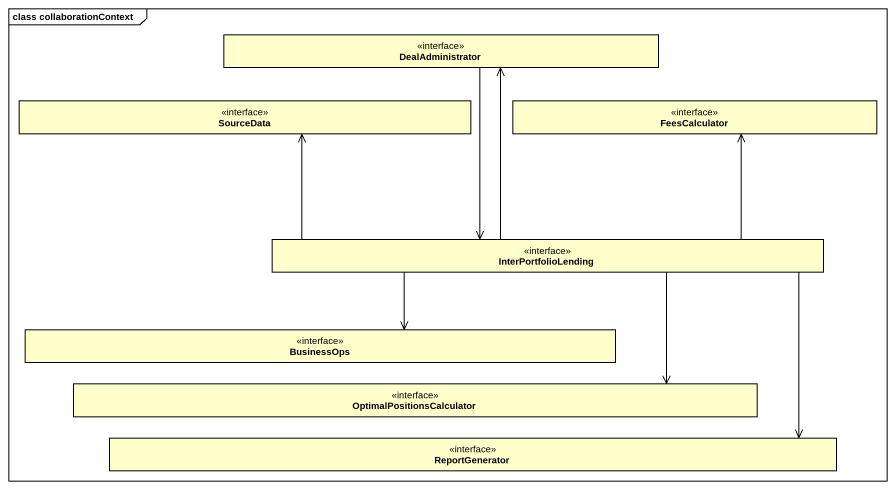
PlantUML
@startuml
mainframe class collaborationContext
hide circle
hide empty members
interface DealAdministrator
interface SourceData
interface FeesCalculator
interface InterPortfolioLending
interface BusinessOps
interface OptimalPositionsCalculator
interface ReportGenerator
DealAdministrator --> InterPortfolioLending
InterPortfolioLending -up-> DealAdministrator
InterPortfolioLending -left-> SourceData
InterPortfolioLending -up-> FeesCalculator
InterPortfolioLending -left-> BusinessOps
InterPortfolioLending --> OptimalPositionsCalculator
InterPortfolioLending --> ReportGenerator
@enduml
